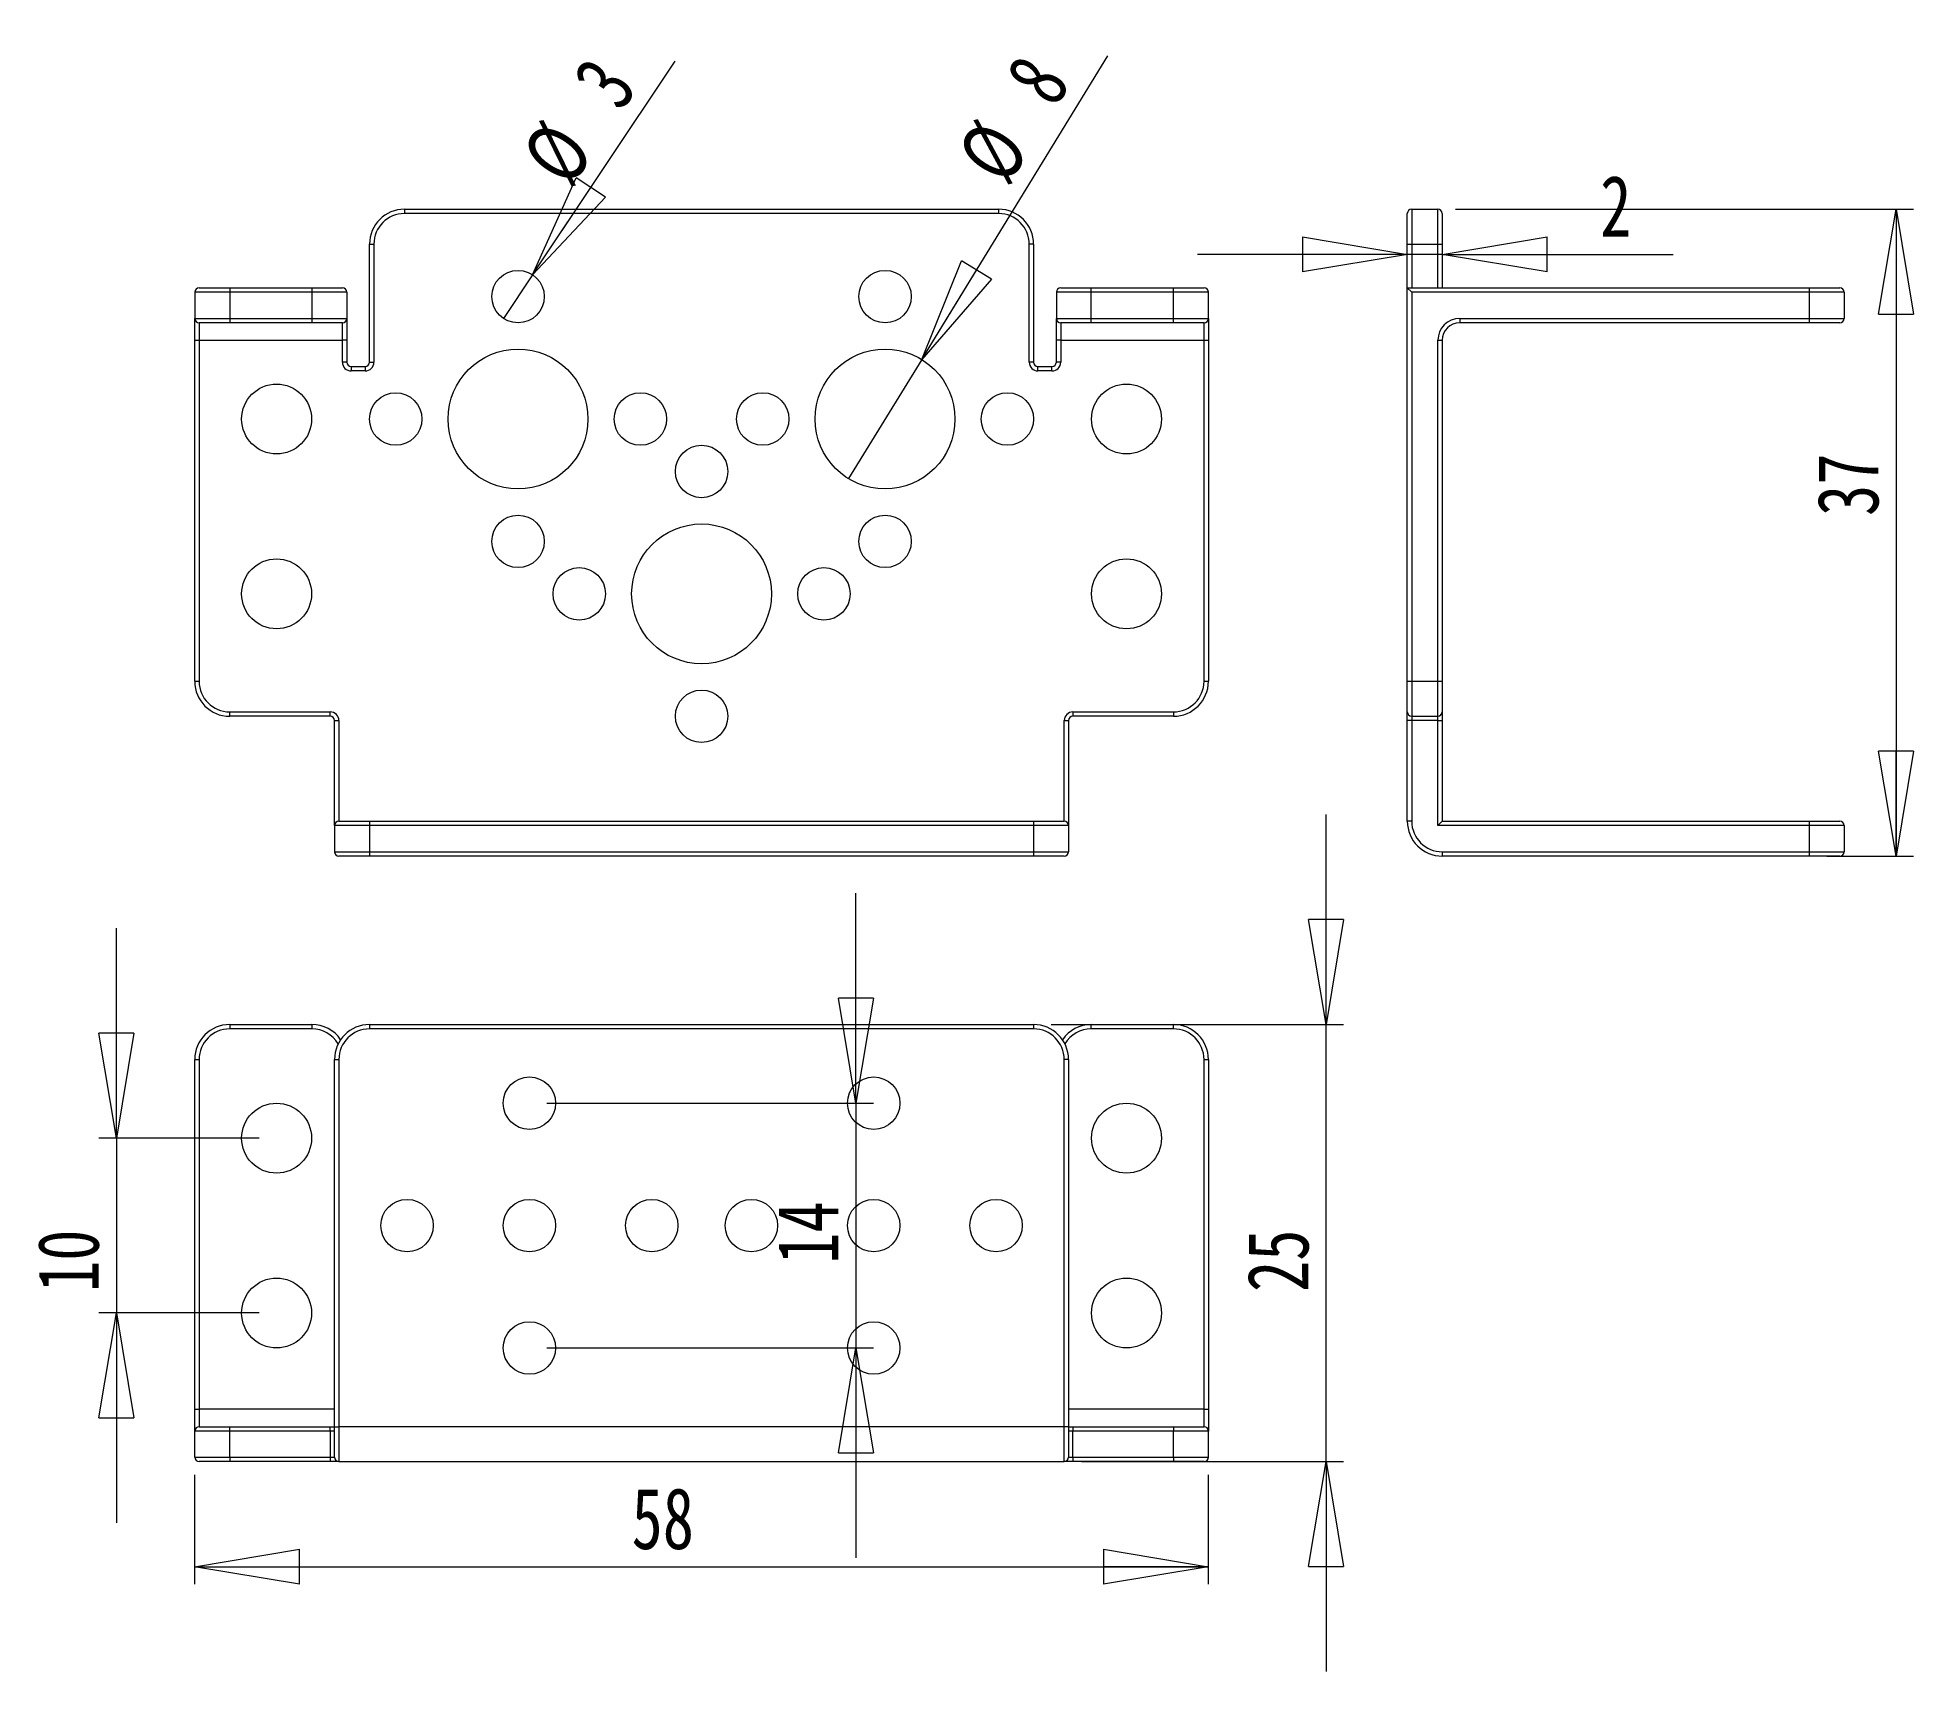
# Model space of a CAD drawing. Header units: millimetres. Extents: x 44 to 152, y 116 to 210.
import ezdxf

# ---------------------------------------------------------------- set-up
doc = ezdxf.new("R2010")
doc.units = ezdxf.units.MM
doc.styles.add('SLDTEXTSTYLE1', font='TXT', dxfattribs={"width": 0.75})
doc.dimstyles.new('SLDDIMSTYLE0', dxfattribs={"dimtxt": 3.5, "dimasz": 6, "dimexe": 0, "dimexo": 0.0625, "dimgap": 0.875, "dimtad": 1, "dimtoh": 1, "dimrnd": 1e-09, "dimzin": 12, "dimdsep": 46, "dimtxsty": 'SLDTEXTSTYLE1', "dimblk1": 'CLOSED', "dimblk2": 'CLOSED', "dimsah": 1, "dimcen": 0.09, "dimadec": 0, "dimazin": 0, "dimtfac": 1, "dimtmove": 0, "dimatfit": 3, "dimldrblk": 'CLOSED', "dimfxl": 1, "dimtolj": 1, "dimtzin": 12, "dimarcsym": 0})
doc.dimstyles.new('SLDDIMSTYLE1', dxfattribs={"dimtxt": 3.5, "dimasz": 6, "dimexe": 0, "dimexo": 0.0625, "dimgap": 0.875, "dimtad": 1, "dimtoh": 1, "dimrnd": 1e-09, "dimzin": 12, "dimdsep": 46, "dimtxsty": 'SLDTEXTSTYLE1', "dimblk1": 'CLOSED', "dimblk2": 'CLOSED', "dimsah": 1, "dimcen": 0.09, "dimadec": 0, "dimazin": 0, "dimtfac": 1, "dimtofl": 0, "dimtmove": 0, "dimatfit": 3, "dimldrblk": 'CLOSED', "dimfxl": 1, "dimtolj": 1, "dimtzin": 12, "dimarcsym": 0})
doc.dimstyles.new('SLDDIMSTYLE2', dxfattribs={"dimtxt": 3.5, "dimasz": 6, "dimexe": 0, "dimexo": 0.0625, "dimgap": 0.875, "dimtad": 1, "dimtoh": 1, "dimrnd": 1e-09, "dimzin": 12, "dimdsep": 46, "dimtxsty": 'SLDTEXTSTYLE1', "dimblk1": 'CLOSED', "dimblk2": 'CLOSED', "dimsah": 1, "dimcen": 0.09, "dimadec": 0, "dimazin": 0, "dimtfac": 1, "dimtofl": 0, "dimtmove": 0, "dimatfit": 3, "dimldrblk": 'CLOSED', "dimfxl": 1, "dimtolj": 1, "dimtzin": 12, "dimarcsym": 0})

# ---------------------------------------------------------------- blocks, each defined once
blk = doc.blocks.new('_CLOSED')
at = {"color": 0, "linetype": 'ByBlock', "lineweight": -2}
for p, q in [((-1, 0.166667), (0, 0)), ((-1, 0.166667), (-1, -0.166667)), ((0, 0), (-1, -0.166667)), ((0, 0), (-1, 0))]:
    blk.add_line(p, q, dxfattribs=at)
blk = doc.blocks.new('*D4')
at = {"color": 7, "linetype": 'Continuous', "lineweight": 0}
for q in [(80.65, 208.56), (70.83, 193.84)]:
    blk.add_line((72.5, 196.33), q, dxfattribs=at)
at = {"color": 7, "linetype": 'Continuous', "lineweight": 0, "xscale": 6, "yscale": 6, "rotation": 236.3007354730096}
blk.add_blockref('_CLOSED', (72.5, 196.33, -12.4), dxfattribs=at)
at = {"color": 7, "linetype": 'Continuous', "lineweight": 0, "char_height": 3.5, "attachment_point": 1, "rotation": 56.3007, "style": 'SLDTEXTSTYLE1'}
for s, insert in [('3', (74.65, 207.54)), ('%%c', (71.72, 203.15))]:
    blk.add_mtext(s, dxfattribs=dict(at, insert=insert))
blk = doc.blocks.new('*D5')
at = {"color": 7, "linetype": 'Continuous', "lineweight": 0}
for q in [(105.41, 208.85), (90.57, 184.68)]:
    blk.add_line((94.76, 191.49), q, dxfattribs=at)
at = {"color": 7, "linetype": 'Continuous', "lineweight": 0, "xscale": 6, "yscale": 6, "rotation": 238.4545060739401}
blk.add_blockref('_CLOSED', (94.76, 191.49, -12.4), dxfattribs=at)
at = {"color": 7, "linetype": 'Continuous', "lineweight": 0, "char_height": 3.5, "attachment_point": 1, "rotation": 58.4545, "style": 'SLDTEXTSTYLE1'}
for s, insert in [('8', (99.41, 207.64)), ('%%c', (96.65, 203.15))]:
    blk.add_mtext(s, dxfattribs=dict(at, insert=insert))
blk = doc.blocks.new('*D6')
at = {"color": 7, "linetype": 'Continuous', "lineweight": 0}
for p, q in [((53.16, 127.71), (53.16, 121.45)), ((111.16, 127.71), (111.16, 121.45)), ((53.16, 122.45), (111.16, 122.45))]:
    blk.add_line(p, q, dxfattribs=at)
at = {"color": 7, "linetype": 'Continuous', "lineweight": 0, "xscale": 6, "yscale": 6, "rotation": 180.0000000000004}
blk.add_blockref('_CLOSED', (53.16, 122.45, 18.6), dxfattribs=at)
at = {"color": 7, "linetype": 'Continuous', "lineweight": 0, "xscale": 6, "yscale": 6}
blk.add_blockref('_CLOSED', (111.16, 122.45, 18.6), dxfattribs=at)
at = {"color": 7, "linetype": 'Continuous', "lineweight": 0, "insert": (78.16, 126.96), "char_height": 3.5, "attachment_point": 1, "style": 'SLDTEXTSTYLE1'}
blk.add_mtext('58', dxfattribs=at)
blk = doc.blocks.new('*D7')
at = {"color": 7, "linetype": 'Continuous', "lineweight": 0}
for p, q in [((48.68, 146.96), (48.68, 158.96)), ((56.85, 146.96), (47.68, 146.96)), ((48.68, 146.96), (48.68, 136.96)), ((56.85, 136.96), (47.68, 136.96)), ((48.68, 136.96), (48.68, 124.96))]:
    blk.add_line(p, q, dxfattribs=at)
at = {"color": 7, "linetype": 'Continuous', "lineweight": 0, "xscale": 6, "yscale": 6}
for p, rotation in [((48.68, 146.96, 18.6), 270.0000000000004), ((48.68, 136.96, 18.6), 90.0000000000004)]:
    blk.add_blockref('_CLOSED', p, dxfattribs=dict(at, rotation=rotation))
at = {"color": 7, "linetype": 'Continuous', "lineweight": 0, "insert": (44.17, 138.16), "char_height": 3.5, "attachment_point": 1, "rotation": 90, "style": 'SLDTEXTSTYLE1'}
blk.add_mtext('10', dxfattribs=at)
blk = doc.blocks.new('*D8')
at = {"color": 7, "linetype": 'Continuous', "lineweight": 0}
for p, q in [((91, 148.96), (91, 160.96)), ((73.31, 148.96), (92, 148.96)), ((91, 148.96), (91, 134.96)), ((73.31, 134.96), (92, 134.96)), ((91, 134.96), (91, 122.96))]:
    blk.add_line(p, q, dxfattribs=at)
at = {"color": 7, "linetype": 'Continuous', "lineweight": 0, "xscale": 6, "yscale": 6}
for p, rotation in [((91, 148.96, 18.6), 270.0000000000003), ((91, 134.96, 18.6), 90.00000000000037)]:
    blk.add_blockref('_CLOSED', p, dxfattribs=dict(at, rotation=rotation))
at = {"color": 7, "linetype": 'Continuous', "lineweight": 0, "insert": (86.49, 139.77), "char_height": 3.5, "attachment_point": 1, "rotation": 90, "style": 'SLDTEXTSTYLE1'}
blk.add_mtext('14', dxfattribs=at)
blk = doc.blocks.new('*D9')
at = {"color": 7, "linetype": 'Continuous', "lineweight": 0}
for p, q in [((117.9, 153.46), (117.9, 165.46)), ((102.16, 153.46), (118.9, 153.46)), ((117.9, 128.46), (117.9, 153.46)), ((103.91, 128.46), (118.9, 128.46)), ((117.9, 128.46), (117.9, 116.46))]:
    blk.add_line(p, q, dxfattribs=at)
at = {"color": 7, "linetype": 'Continuous', "lineweight": 0, "xscale": 6, "yscale": 6}
for p, rotation in [((117.9, 153.46, 18.6), 270.0000000000005), ((117.9, 128.46, 18.6), 90.00000000000044)]:
    blk.add_blockref('_CLOSED', p, dxfattribs=dict(at, rotation=rotation))
at = {"color": 7, "linetype": 'Continuous', "lineweight": 0, "insert": (113.39, 138.16), "char_height": 3.5, "attachment_point": 1, "rotation": 90, "style": 'SLDTEXTSTYLE1'}
blk.add_mtext('25', dxfattribs=at)
blk = doc.blocks.new('*D10')
at = {"color": 7, "linetype": 'Continuous', "lineweight": 0}
for p, q in [((125.3, 200.09), (151.51, 200.09)), ((150.51, 200.09), (150.51, 163.09)), ((146.55, 163.09), (151.51, 163.09))]:
    blk.add_line(p, q, dxfattribs=at)
at = {"color": 7, "linetype": 'Continuous', "lineweight": 0, "xscale": 6, "yscale": 6}
for p, rotation in [((150.51, 200.09, 0.1), 90.0000000000004), ((150.51, 163.09, 0.1), 270.0000000000004)]:
    blk.add_blockref('_CLOSED', p, dxfattribs=dict(at, rotation=rotation))
at = {"color": 7, "linetype": 'Continuous', "lineweight": 0, "insert": (146, 182.54), "char_height": 3.5, "attachment_point": 1, "rotation": 90, "style": 'SLDTEXTSTYLE1'}
blk.add_mtext('37', dxfattribs=at)
blk = doc.blocks.new('*D11')
at = {"color": 7, "linetype": 'Continuous', "lineweight": 0}
for p, q in [((122.55, 197.5), (110.55, 197.5)), ((124.55, 197.5), (122.55, 197.5)), ((124.55, 197.5), (137.75, 197.5))]:
    blk.add_line(p, q, dxfattribs=at)
at = {"color": 7, "linetype": 'Continuous', "lineweight": 0, "xscale": 6, "yscale": 6}
blk.add_blockref('_CLOSED', (122.55, 197.5, 0.1), dxfattribs=at)
at = {"color": 7, "linetype": 'Continuous', "lineweight": 0, "xscale": 6, "yscale": 6, "rotation": 180.0000000000004}
blk.add_blockref('_CLOSED', (124.55, 197.5, 0.1), dxfattribs=at)
at = {"color": 7, "linetype": 'Continuous', "lineweight": 0, "insert": (133.58, 202.01), "char_height": 3.5, "attachment_point": 1, "style": 'SLDTEXTSTYLE1'}
blk.add_mtext('2', dxfattribs=at)

msp = doc.modelspace()

# ---------------------------------------------------------------- linework, layer by layer
at = {"color": 7, "linetype": 'Continuous', "lineweight": 15}
for p, q in [((65.164, 200.086), (65.164, 199.836)), ((65.164, 200.086), (99.164, 200.086)), ((99.164, 199.836), (65.164, 199.836)), ((99.164, 200.086), (99.164, 199.836)), ((122.547, 198.086), (122.547, 199.836)), ((122.797, 200.086), (122.797, 198.086)), ((122.797, 200.086), (124.297, 200.086)), ((124.297, 198.086), (124.297, 200.086)), ((124.547, 199.836), (124.547, 198.086)), ((63.164, 191.336), (63.164, 198.086)), ((63.164, 198.086), (63.414, 198.086)), ((63.414, 198.086), (63.414, 191.336)), ((100.914, 191.336), (100.914, 198.086)), ((101.164, 198.086), (100.914, 198.086)), ((101.164, 198.086), (101.164, 191.336)), ((122.547, 198.086), (122.797, 198.086)), ((122.547, 195.586), (122.547, 198.086)), ((122.797, 198.086), (124.297, 198.086)), ((124.297, 198.086), (124.547, 198.086)), ((124.547, 198.086), (124.547, 195.586)), ((53.414, 195.586), (55.164, 195.586)), ((55.164, 195.586), (59.864, 195.586)), ((55.164, 195.586), (55.164, 195.336)), ((59.864, 195.586), (59.864, 195.336)), ((59.864, 195.586), (61.614, 195.586)), ((102.714, 195.586), (104.464, 195.586)), ((104.464, 195.336), (104.464, 195.586)), ((104.464, 195.586), (109.164, 195.586)), ((109.164, 195.336), (109.164, 195.586)), ((109.164, 195.586), (110.914, 195.586)), ((122.547, 173.086), (122.547, 195.586)), ((122.547, 195.586), (122.797, 195.336)), ((122.547, 195.586), (145.547, 195.586)), ((145.547, 195.586), (145.547, 195.336)), ((145.547, 195.586), (147.297, 195.586)), ((53.164, 195.336), (53.164, 193.836)), ((55.164, 195.336), (53.164, 195.336)), ((55.164, 195.336), (55.164, 193.836)), ((59.864, 195.336), (55.164, 195.336)), ((59.864, 195.336), (59.864, 193.836)), ((61.864, 195.336), (59.864, 195.336)), ((61.864, 195.336), (61.864, 193.836)), ((104.464, 195.336), (102.464, 195.336)), ((102.464, 195.336), (102.464, 193.836)), ((104.464, 193.836), (104.464, 195.336)), ((109.164, 195.336), (104.464, 195.336)), ((109.164, 193.836), (109.164, 195.336)), ((111.164, 195.336), (109.164, 195.336)), ((111.164, 193.836), (111.164, 195.336)), ((122.797, 195.336), (122.797, 173.086)), ((145.547, 195.336), (122.797, 195.336)), ((145.547, 195.336), (145.547, 193.836)), ((147.547, 195.336), (145.547, 195.336)), ((147.547, 195.336), (147.547, 193.836)), ((53.164, 193.836), (55.164, 193.836)), ((53.164, 192.586), (53.164, 193.836)), ((55.164, 193.586), (53.414, 193.586)), ((53.414, 193.586), (53.414, 192.586)), ((55.164, 193.836), (59.864, 193.836)), ((55.164, 193.836), (55.164, 193.586)), ((59.864, 193.586), (55.164, 193.586)), ((59.864, 193.836), (61.864, 193.836)), ((59.864, 193.836), (59.864, 193.586)), ((61.614, 193.586), (59.864, 193.586)), ((61.614, 192.586), (61.614, 193.586)), ((61.864, 193.836), (61.864, 192.586)), ((102.464, 193.836), (104.464, 193.836)), ((102.464, 192.586), (102.464, 193.836)), ((104.464, 193.586), (102.714, 193.586)), ((102.714, 193.586), (102.714, 192.586)), ((104.464, 193.586), (104.464, 193.836)), ((104.464, 193.836), (109.164, 193.836)), ((109.164, 193.586), (104.464, 193.586)), ((109.164, 193.836), (111.164, 193.836)), ((109.164, 193.586), (109.164, 193.836)), ((110.914, 193.586), (109.164, 193.586)), ((110.914, 192.586), (110.914, 193.586)), ((111.164, 193.836), (111.164, 192.586)), ((125.547, 193.836), (145.547, 193.836)), ((125.547, 193.836), (125.547, 193.586)), ((145.547, 193.586), (125.547, 193.586)), ((145.547, 193.836), (145.547, 193.586)), ((145.547, 193.836), (147.547, 193.836)), ((147.297, 193.586), (145.547, 193.586)), ((53.164, 192.586), (53.414, 192.586)), ((53.164, 173.086), (53.164, 192.586)), ((53.414, 192.586), (61.614, 192.586)), ((53.414, 192.586), (53.414, 173.086)), ((61.864, 192.586), (61.614, 192.586)), ((61.614, 191.336), (61.614, 192.586)), ((61.864, 192.586), (61.864, 191.336)), ((102.714, 192.586), (102.464, 192.586)), ((102.464, 191.336), (102.464, 192.586)), ((102.714, 192.586), (110.914, 192.586)), ((102.714, 192.586), (102.714, 191.336)), ((110.914, 192.586), (111.164, 192.586)), ((110.914, 173.086), (110.914, 192.586)), ((111.164, 192.586), (111.164, 173.086)), ((124.297, 173.086), (124.297, 192.586)), ((124.297, 192.586), (124.547, 192.586)), ((124.547, 192.586), (124.547, 173.086)), ((61.864, 191.336), (61.614, 191.336)), ((62.114, 191.086), (62.914, 191.086)), ((62.114, 191.086), (62.114, 190.836)), ((62.914, 191.086), (62.914, 190.836)), ((63.164, 191.336), (63.414, 191.336)), ((101.164, 191.336), (100.914, 191.336)), ((101.414, 190.836), (101.414, 191.086)), ((101.414, 191.086), (102.214, 191.086)), ((102.214, 190.836), (102.214, 191.086)), ((102.714, 191.336), (102.464, 191.336)), ((62.914, 190.836), (62.114, 190.836)), ((102.214, 190.836), (101.414, 190.836)), ((53.164, 173.086), (53.414, 173.086)), ((110.914, 173.086), (111.164, 173.086)), ((122.547, 173.086), (122.797, 173.086)), ((122.547, 171.336), (122.547, 173.086)), ((122.797, 173.086), (122.797, 171.086)), ((122.797, 173.086), (124.297, 173.086)), ((124.297, 171.086), (124.297, 173.086)), ((124.297, 173.086), (124.547, 173.086)), ((124.547, 173.086), (124.547, 171.336)), ((55.164, 171.336), (60.914, 171.336)), ((55.164, 171.086), (55.164, 171.336)), ((60.914, 171.086), (55.164, 171.086)), ((60.914, 171.086), (60.914, 171.336)), ((61.164, 170.836), (61.414, 170.836)), ((61.164, 164.836), (61.164, 170.836)), ((61.414, 170.836), (61.414, 165.086)), ((102.914, 165.086), (102.914, 170.836)), ((102.914, 170.836), (103.164, 170.836)), ((103.164, 170.836), (103.164, 164.836)), ((103.414, 171.336), (109.164, 171.336)), ((103.414, 171.336), (103.414, 171.086)), ((109.164, 171.086), (103.414, 171.086)), ((109.164, 171.336), (109.164, 171.086)), ((122.547, 170.836), (122.547, 171.336)), ((122.797, 170.836), (122.547, 170.836)), ((122.547, 165.086), (122.547, 170.836)), ((122.797, 171.086), (124.297, 171.086)), ((122.797, 171.086), (122.797, 170.836)), ((124.297, 170.836), (122.797, 170.836)), ((122.797, 170.836), (122.797, 165.086)), ((124.297, 170.836), (124.297, 171.086)), ((124.297, 170.836), (124.547, 170.836)), ((124.297, 164.836), (124.297, 170.836)), ((124.547, 171.336), (124.547, 170.836)), ((124.547, 170.836), (124.547, 165.086)), ((63.164, 164.836), (61.164, 164.836)), ((61.164, 164.836), (61.164, 163.336)), ((61.414, 165.086), (63.164, 165.086)), ((63.164, 165.086), (63.164, 164.836)), ((63.164, 165.086), (101.164, 165.086)), ((63.164, 164.836), (63.164, 163.336)), ((101.164, 164.836), (63.164, 164.836)), ((101.164, 165.086), (102.914, 165.086)), ((101.164, 165.086), (101.164, 164.836)), ((103.164, 164.836), (101.164, 164.836)), ((101.164, 164.836), (101.164, 163.336)), ((103.164, 164.836), (103.164, 163.336)), ((122.797, 165.086), (122.547, 165.086)), ((124.547, 165.086), (124.297, 164.836)), ((145.547, 164.836), (124.297, 164.836)), ((124.547, 165.086), (145.547, 165.086)), ((145.547, 165.086), (145.547, 164.836)), ((145.547, 165.086), (147.297, 165.086)), ((145.547, 164.836), (145.547, 163.336)), ((147.547, 164.836), (145.547, 164.836)), ((147.547, 164.836), (147.547, 163.336)), ((61.164, 163.336), (63.164, 163.336)), ((63.164, 163.336), (63.164, 163.086)), ((63.164, 163.336), (101.164, 163.336)), ((101.164, 163.336), (103.164, 163.336)), ((101.164, 163.336), (101.164, 163.086)), ((124.547, 163.336), (124.547, 163.086)), ((124.547, 163.336), (145.547, 163.336)), ((145.547, 163.336), (145.547, 163.086)), ((145.547, 163.336), (147.547, 163.336)), ((63.164, 163.086), (61.414, 163.086)), ((101.164, 163.086), (63.164, 163.086)), ((102.914, 163.086), (101.164, 163.086)), ((145.547, 163.086), (124.547, 163.086)), ((147.297, 163.086), (145.547, 163.086)), ((55.164, 153.457), (55.164, 153.207)), ((55.164, 153.457), (59.864, 153.457)), ((59.864, 153.207), (55.164, 153.207)), ((59.864, 153.457), (59.864, 153.207)), ((63.164, 153.457), (63.164, 153.207)), ((63.164, 153.457), (101.164, 153.457)), ((101.164, 153.207), (63.164, 153.207)), ((101.164, 153.457), (101.164, 153.207)), ((104.464, 153.207), (104.464, 153.457)), ((104.464, 153.457), (109.164, 153.457)), ((109.164, 153.207), (104.464, 153.207)), ((109.164, 153.207), (109.164, 153.457)), ((53.164, 151.457), (53.414, 151.457)), ((53.164, 131.457), (53.164, 151.457)), ((53.414, 151.457), (53.414, 131.457)), ((61.164, 130.457), (61.164, 151.457)), ((61.164, 151.457), (61.414, 151.457)), ((61.414, 151.457), (61.414, 130.457)), ((102.914, 130.457), (102.914, 151.457)), ((103.164, 151.457), (102.914, 151.457)), ((103.164, 151.457), (103.164, 130.457)), ((110.914, 131.457), (110.914, 151.457)), ((110.914, 151.457), (111.164, 151.457)), ((111.164, 151.457), (111.164, 131.457)), ((53.164, 131.457), (53.414, 131.457)), ((53.164, 130.207), (53.164, 131.457)), ((53.414, 131.457), (53.414, 130.457)), ((110.914, 130.457), (110.914, 131.457)), ((110.914, 131.457), (111.164, 131.457)), ((111.164, 131.457), (111.164, 130.207)), ((55.164, 130.207), (53.164, 130.207)), ((53.164, 128.707), (53.164, 130.207)), ((53.414, 130.457), (55.164, 130.457)), ((55.164, 130.207), (55.164, 130.457)), ((55.164, 130.457), (60.914, 130.457)), ((55.164, 128.707), (55.164, 130.207)), ((60.914, 130.207), (55.164, 130.207)), ((60.914, 130.207), (60.914, 130.457)), ((60.914, 130.457), (61.164, 130.457)), ((61.164, 130.207), (60.914, 130.207)), ((60.914, 130.207), (60.914, 128.707)), ((61.164, 128.707), (61.164, 130.457)), ((61.164, 130.457), (61.414, 130.457)), ((61.414, 130.457), (61.414, 128.457)), ((102.914, 130.457), (61.414, 130.457)), ((102.914, 128.457), (102.914, 130.457)), ((103.164, 130.457), (102.914, 130.457)), ((103.164, 130.457), (103.164, 128.707)), ((103.164, 130.457), (103.414, 130.457)), ((103.414, 130.207), (103.164, 130.207)), ((103.414, 130.457), (103.414, 130.207)), ((103.414, 130.457), (109.164, 130.457)), ((103.414, 128.707), (103.414, 130.207)), ((109.164, 130.207), (103.414, 130.207)), ((109.164, 130.457), (109.164, 130.207)), ((109.164, 130.457), (110.914, 130.457)), ((111.164, 130.207), (109.164, 130.207)), ((109.164, 128.707), (109.164, 130.207)), ((111.164, 128.707), (111.164, 130.207)), ((53.164, 128.707), (55.164, 128.707)), ((55.164, 128.457), (53.414, 128.457)), ((55.164, 128.707), (60.914, 128.707)), ((55.164, 128.707), (55.164, 128.457)), ((60.914, 128.457), (55.164, 128.457)), ((60.914, 128.707), (61.164, 128.707)), ((60.914, 128.707), (60.914, 128.457)), ((61.414, 128.457), (60.914, 128.457)), ((61.414, 128.457), (102.914, 128.457)), ((103.414, 128.457), (102.914, 128.457)), ((103.164, 128.707), (103.414, 128.707)), ((103.414, 128.707), (103.414, 128.457)), ((103.414, 128.707), (109.164, 128.707)), ((109.164, 128.457), (103.414, 128.457)), ((109.164, 128.707), (109.164, 128.457)), ((109.164, 128.707), (111.164, 128.707)), ((110.914, 128.457), (109.164, 128.457))]:
    msp.add_line(p, q, dxfattribs=at)
at = {"color": 8, "linetype": 'Continuous', "lineweight": 15}
for p, q in [((122.797, 198.086), (122.797, 195.586)), ((124.297, 195.586), (124.297, 198.086)), ((61.164, 131.457), (53.414, 131.457)), ((110.914, 131.457), (103.164, 131.457))]:
    msp.add_line(p, q, dxfattribs=at)
at = {"color": 7, "linetype": 'Continuous', "lineweight": 15}
for centre, radius in [((71.664, 195.086), 1.5), ((92.664, 195.086), 1.5), ((71.664, 188.086), 4), ((92.664, 188.086), 4), ((57.849, 188.086), 2), ((106.479, 188.086), 2), ((64.664, 188.086), 1.5), ((78.664, 188.086), 1.5), ((85.664, 188.086), 1.5), ((99.664, 188.086), 1.5), ((82.164, 185.086), 1.5), ((71.664, 181.086), 1.5), ((92.664, 181.086), 1.5), ((82.164, 178.086), 4), ((57.849, 178.086), 2), ((75.164, 178.086), 1.5), ((89.164, 178.086), 1.5), ((106.479, 178.086), 2), ((82.164, 171.086), 1.5), ((72.314, 148.957), 1.5), ((92.014, 148.957), 1.5), ((57.849, 146.957), 2), ((106.479, 146.957), 2), ((65.314, 141.957), 1.5), ((72.314, 141.957), 1.5), ((79.314, 141.957), 1.5), ((85.014, 141.957), 1.5), ((92.014, 141.957), 1.5), ((99.014, 141.957), 1.5), ((57.849, 136.957), 2), ((106.479, 136.957), 2), ((72.314, 134.957), 1.5), ((92.014, 134.957), 1.5)]:
    msp.add_circle(centre, radius, dxfattribs=at)
for centre, radius, start, end in [((65.164, 198.086), 2, 90, 180), ((65.164, 198.086), 1.75, 90, 180), ((99.164, 198.086), 2, 0, 90), ((99.164, 198.086), 1.75, 0, 90), ((122.797, 199.836), 0.25, 90, 180), ((124.297, 199.836), 0.25, 0, 90), ((53.414, 195.336), 0.25, 90, 180), ((61.614, 195.336), 0.25, 0, 90), ((102.714, 195.336), 0.25, 90, 180), ((110.914, 195.336), 0.25, 0, 90), ((147.297, 195.336), 0.25, 0, 90), ((53.414, 193.836), 0.25, 180, 270), ((61.614, 193.836), 0.25, 270, 0), ((102.714, 193.836), 0.25, 180, 270), ((110.914, 193.836), 0.25, 270, 0), ((125.547, 192.586), 1.25, 90, 180), ((125.547, 192.586), 1, 90, 180), ((147.297, 193.836), 0.25, 270, 0), ((62.114, 191.336), 0.5, 180, 270), ((62.114, 191.336), 0.25, 180, 270), ((62.914, 191.336), 0.5, 270, 0), ((62.914, 191.336), 0.25, 270, 0), ((101.414, 191.336), 0.5, 180, 270), ((101.414, 191.336), 0.25, 180, 270), ((102.214, 191.336), 0.5, 270, 360), ((102.214, 191.336), 0.25, 270, 0), ((55.164, 173.086), 2, 180, 270), ((55.164, 173.086), 1.75, 180, 270), ((109.164, 173.086), 1.75, 270, 0), ((109.164, 173.086), 2, 270, 0), ((60.914, 170.836), 0.5, 0, 90), ((60.914, 170.836), 0.25, 0, 90), ((103.414, 170.836), 0.5, 90, 180), ((103.414, 170.836), 0.25, 90, 180), ((122.797, 171.336), 0.25, 180, 270), ((124.297, 171.336), 0.25, 270, 0), ((61.414, 164.836), 0.25, 90, 180), ((102.914, 164.836), 0.25, 0, 90), ((124.547, 165.086), 2, 180, 270), ((124.547, 165.086), 1.75, 180, 270), ((147.297, 164.836), 0.25, 0, 90), ((61.414, 163.336), 0.25, 180, 270), ((102.914, 163.336), 0.25, 270, 0), ((147.297, 163.336), 0.25, 270, 360), ((55.164, 151.457), 2, 90, 180), ((55.164, 151.457), 1.75, 90, 180), ((59.864, 151.457), 2, 34.41151, 90), ((63.164, 151.457), 2, 90, 180), ((63.164, 151.457), 1.75, 90, 180), ((101.164, 151.457), 2, 0, 90), ((101.164, 151.457), 1.75, 0, 90), ((104.464, 151.457), 2, 90, 145.58849), ((109.164, 151.457), 2, 0, 90), ((109.164, 151.457), 1.75, 0, 90), ((53.414, 130.207), 0.25, 90, 180), ((110.914, 130.207), 0.25, 0, 90), ((53.414, 128.707), 0.25, 180, 270), ((61.414, 128.707), 0.25, 180, 270), ((102.914, 128.707), 0.25, 270, 0), ((110.914, 128.707), 0.25, 270, 0)]:
    msp.add_arc(centre, radius, start, end, dxfattribs=at)
at = {"color": 8, "linetype": 'Continuous', "lineweight": 15}
for centre, start, end in [((59.864, 151.457), 30.49332, 90), ((104.464, 151.457), 90, 149.50668)]:
    msp.add_arc(centre, 1.75, start, end, dxfattribs=at)

# ---------------------------------------------------------------- dimensions: what is measured, and where the dimension line sits
at = {"color": 7, "linetype": 'Continuous', "lineweight": 0}
for p1, p2, picture, middle in [((70.831, 193.838), (72.496, 196.334), '*D4', (77.772, 204.245)), ((90.571, 184.677), (94.756, 191.495), '*D5', (102.63, 204.321))]:
    dim = msp.add_diameter_dim_2p(p1=p1, p2=p2, dimstyle='SLDDIMSTYLE0', dxfattribs=at)
    dim.commit()
    dim.dimension.update_dxf_attribs({"geometry": picture, "text_midpoint": middle, "dimtype": 163})
for base, p1, p2, dimstyle, picture, middle in [((122.547, 197.499), (124.547, 198.086), (122.547, 198.086), 'SLDDIMSTYLE2', '*D11', (134.871, 197.499)), ((111.164, 122.447), (53.164, 128.707), (111.164, 128.707), 'SLDDIMSTYLE1', '*D6', (80.742, 122.447))]:
    dim = msp.add_linear_dim(base=base, p1=p1, p2=p2, dimstyle=dimstyle, dxfattribs=at)
    dim.commit()
    dim.dimension.update_dxf_attribs({"geometry": picture, "text_midpoint": middle, "dimtype": 160})
for base, p1, p2, dimstyle, picture, middle in [((150.508, 163.086), (124.297, 200.086), (145.547, 163.086), 'SLDDIMSTYLE1', '*D10', (150.508, 185.122)), ((117.898, 153.457), (102.914, 128.457), (101.164, 153.457), 'SLDDIMSTYLE2', '*D9', (117.898, 140.741)), ((91.003, 134.957), (72.314, 148.957), (72.314, 134.957), 'SLDDIMSTYLE2', '*D8', (91.003, 142.352)), ((48.681, 136.957), (57.849, 146.957), (57.849, 136.957), 'SLDDIMSTYLE2', '*D7', (48.681, 140.741))]:
    dim = msp.add_linear_dim(base=base, p1=p1, p2=p2, angle=90, dimstyle=dimstyle, dxfattribs=at)
    dim.commit()
    dim.dimension.update_dxf_attribs({"geometry": picture, "text_midpoint": middle, "dimtype": 160})

doc.saveas('drawing.dxf')
